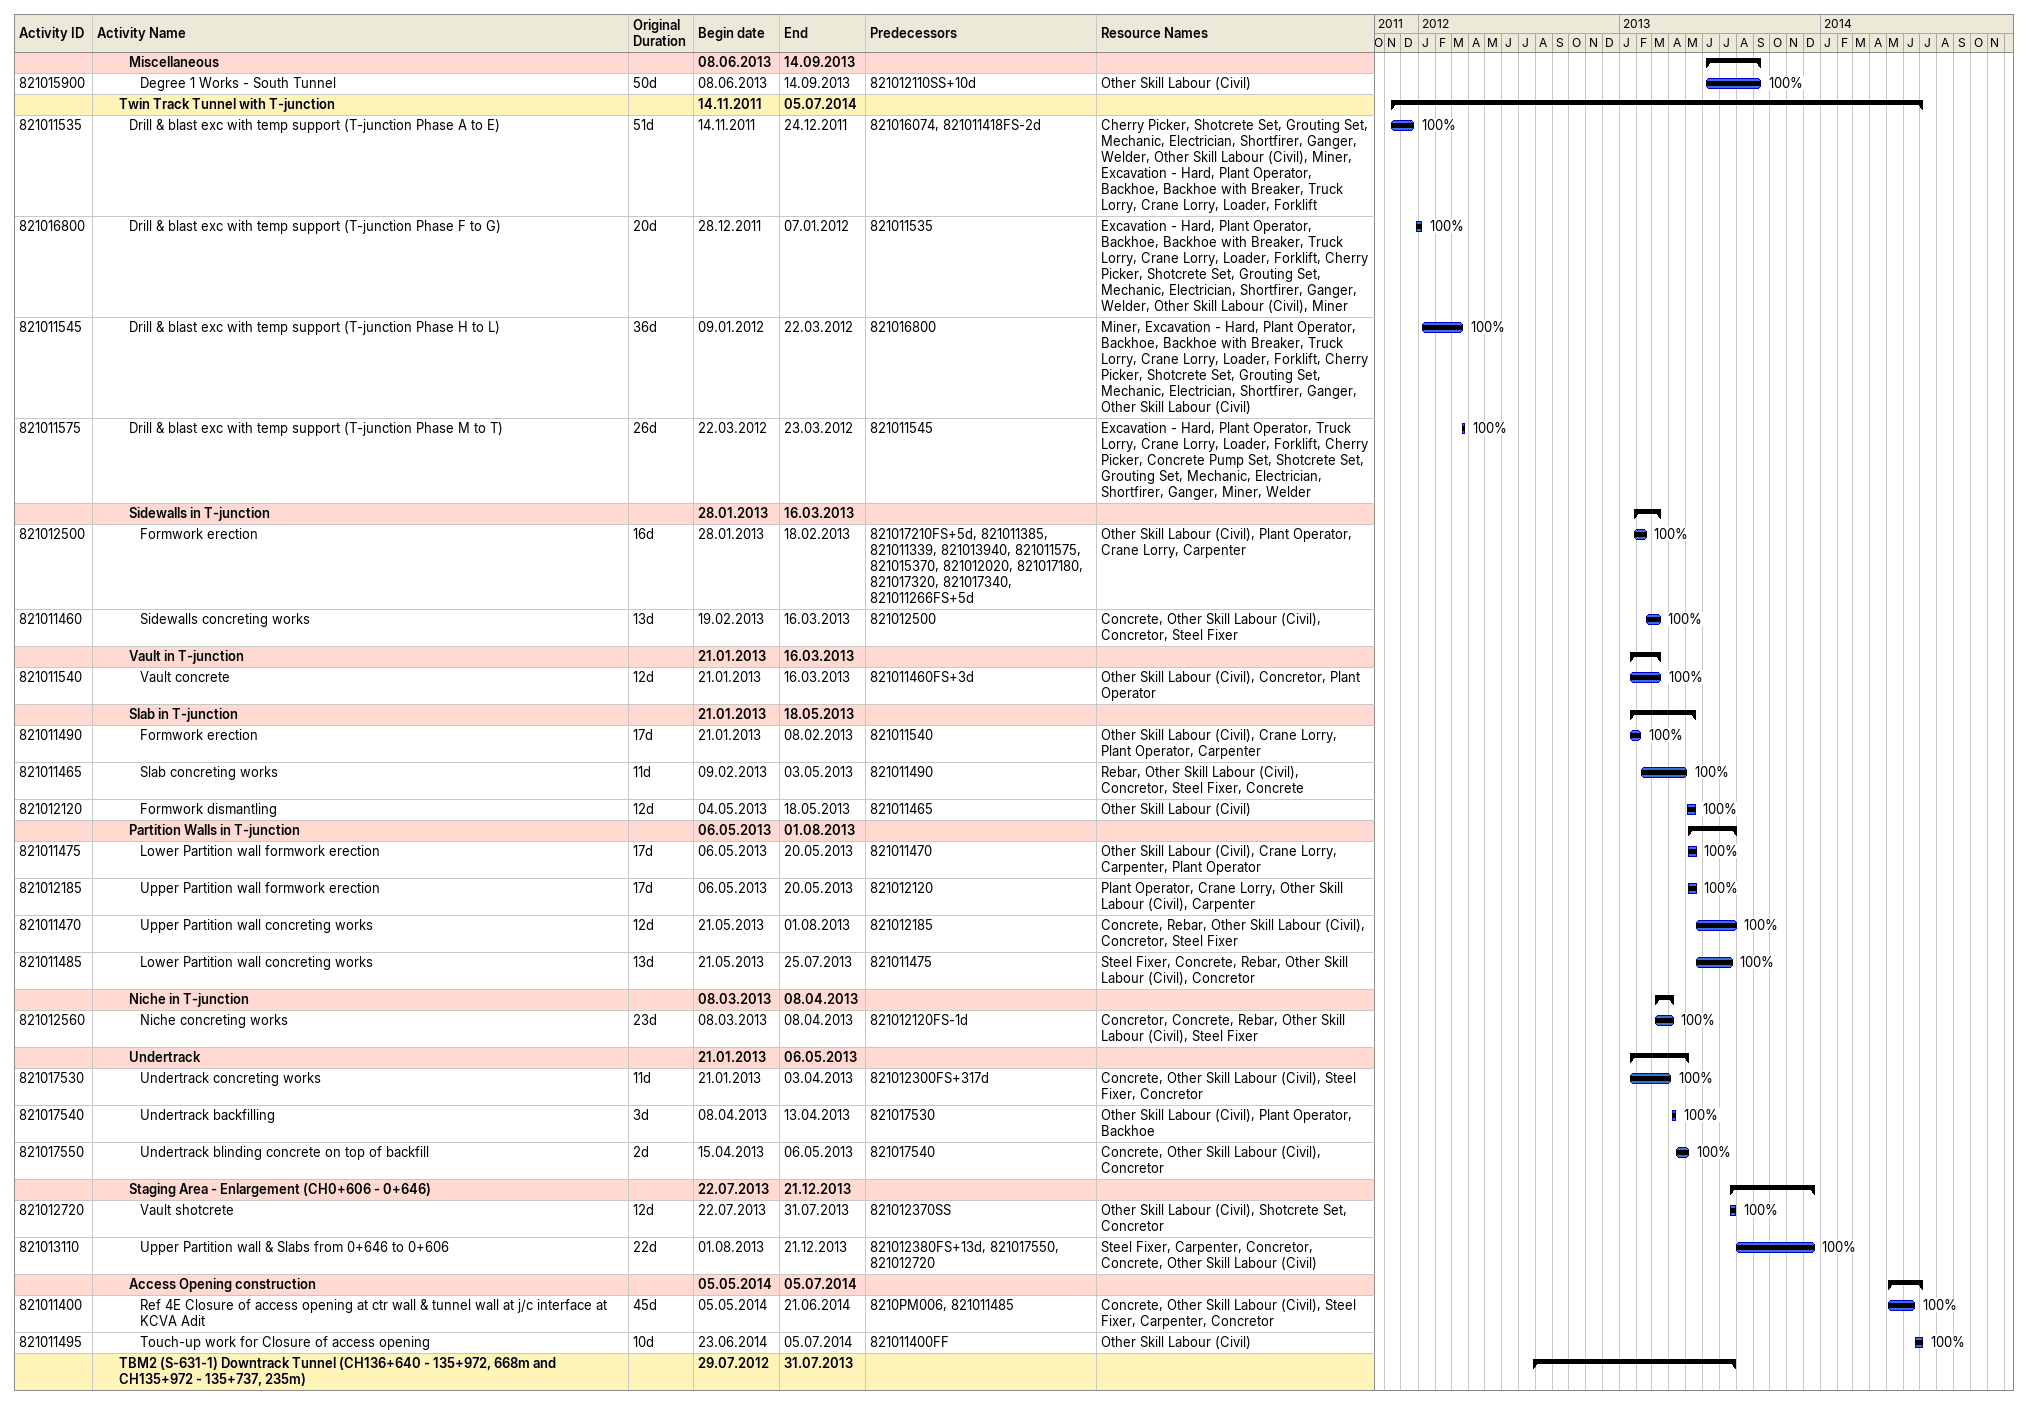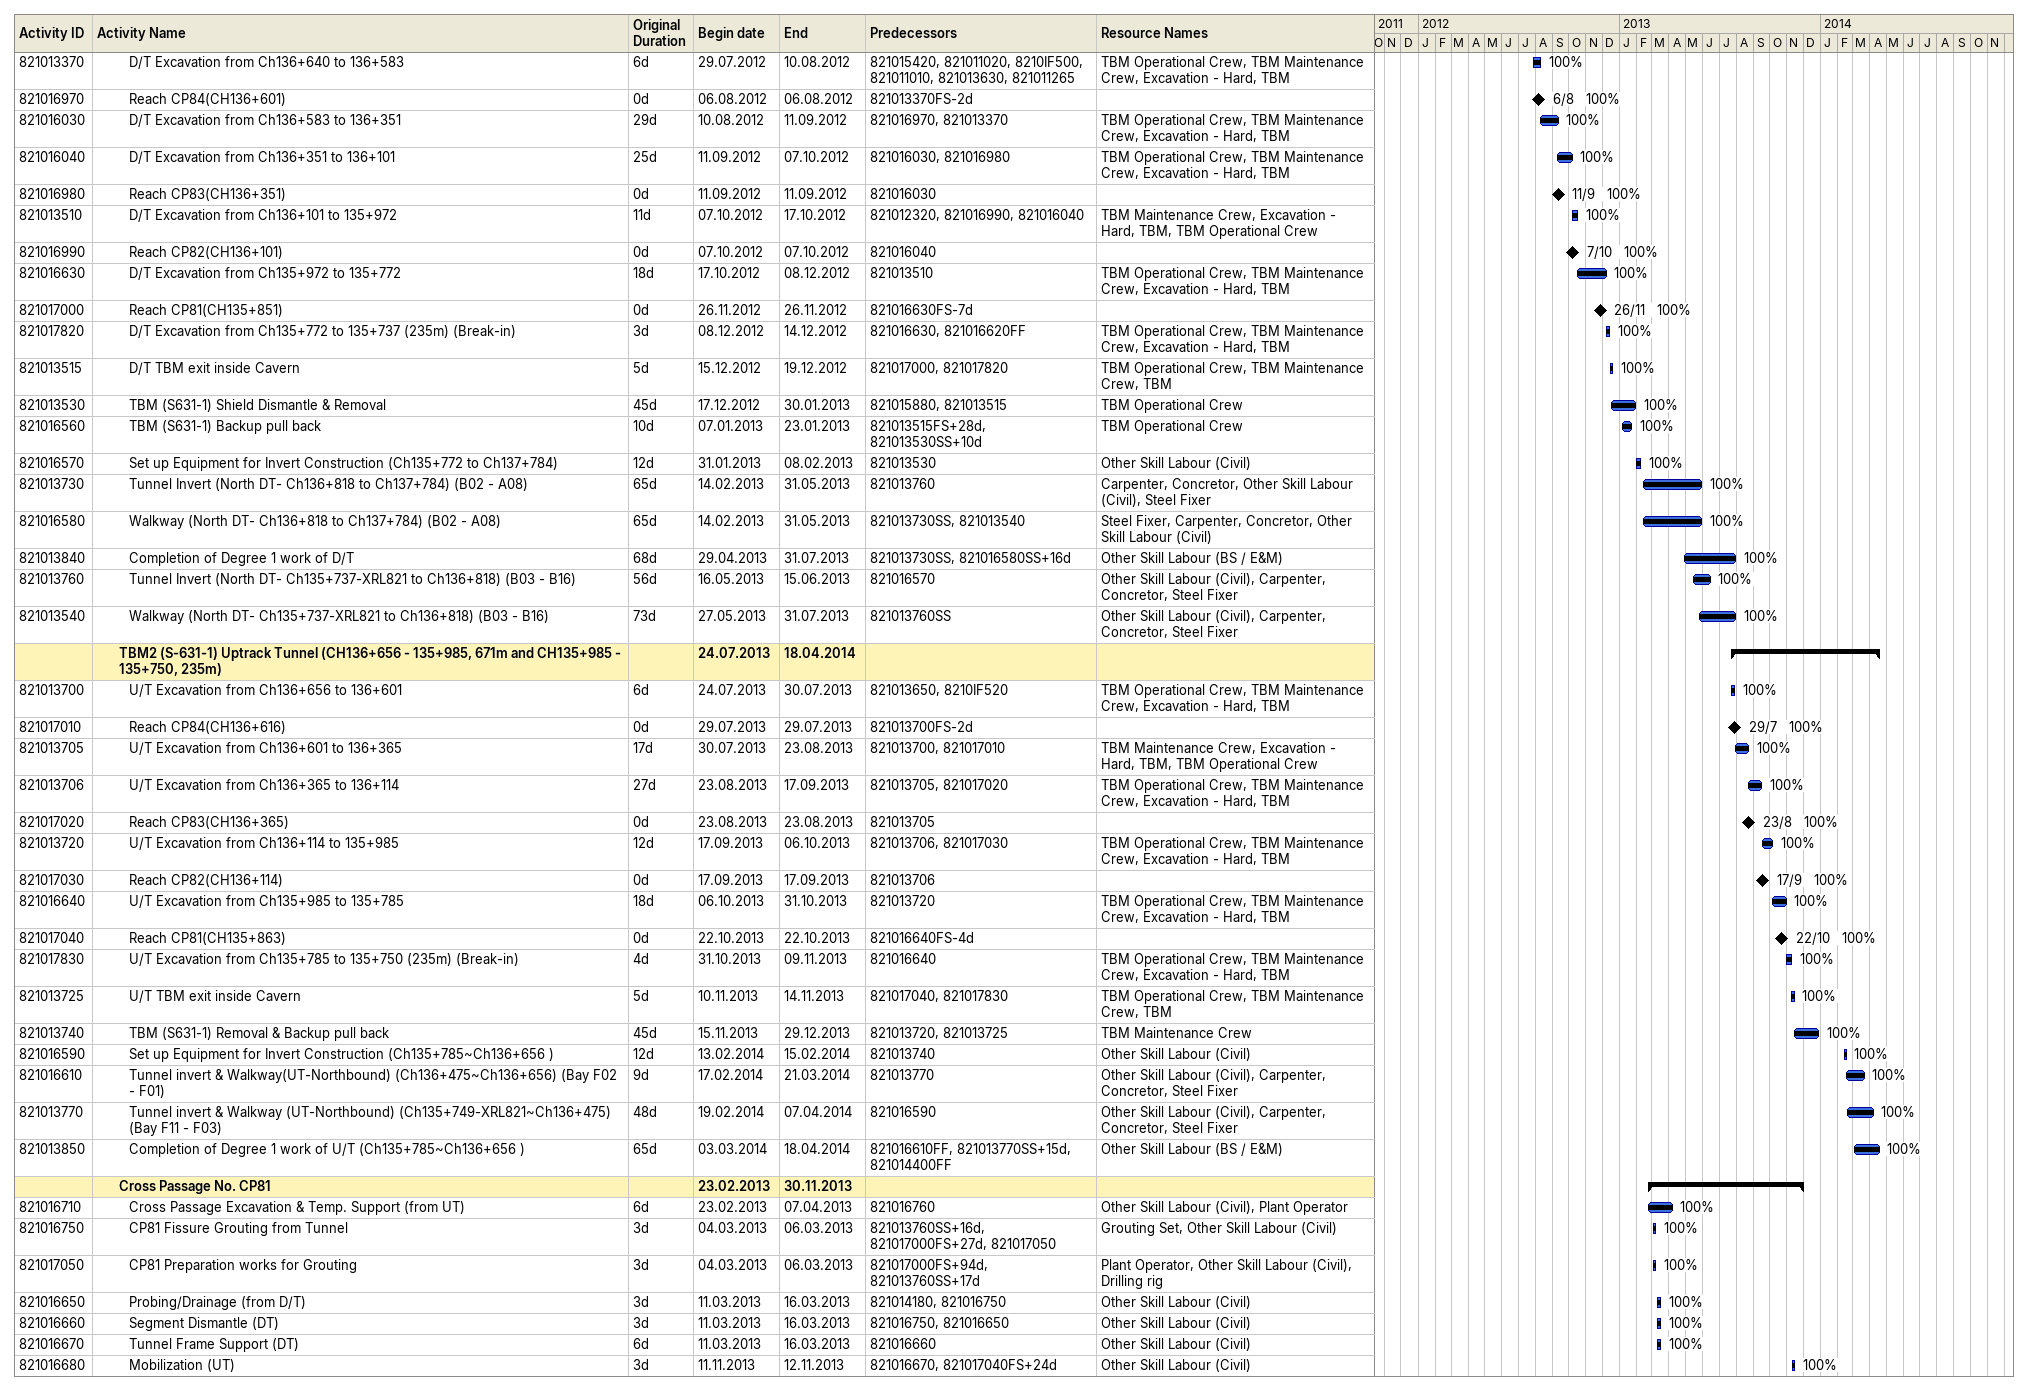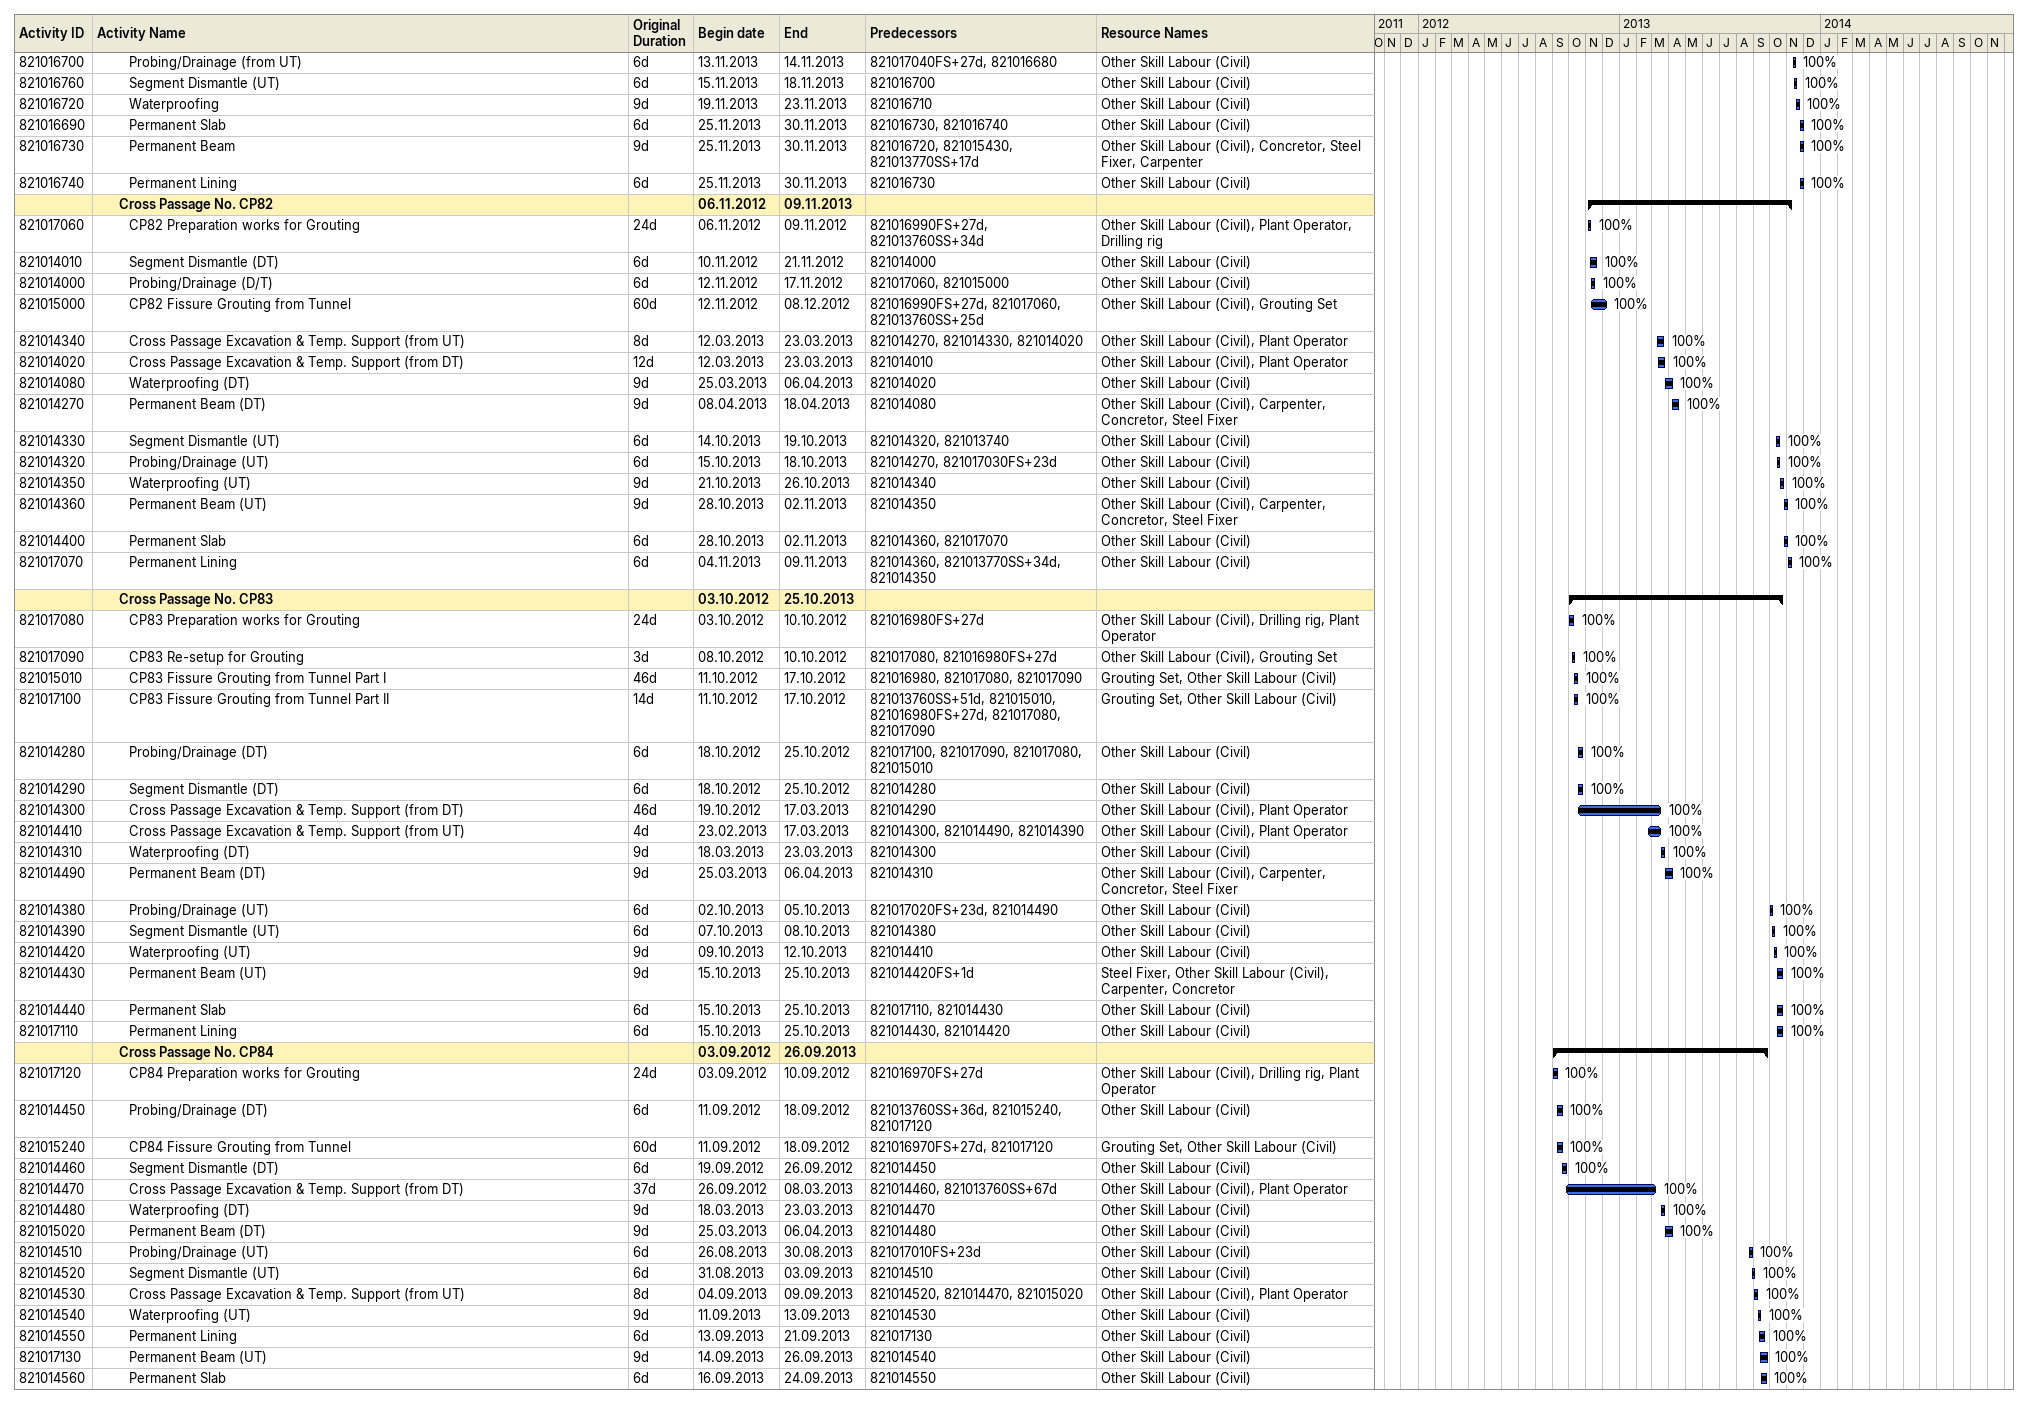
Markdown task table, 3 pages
| ID | Level | Task | Original duration | Start | Finish | Predecessors | Resources | % complete |
|---|---|---|---|---|---|---|---|---|
|  | 4 | **Miscellaneous** |  | 2013-06-08 | 2013-09-14 |  |  |  |
| 821015900 | 5 | Degree 1 Works - South Tunnel | 50d | 2013-06-08 | 2013-09-14 | 821012110SS+10d | Other Skill Labour (Civil) | 100 |
|  | 3 | **Twin Track Tunnel with T-junction** |  | 2011-11-14 | 2014-07-05 |  |  |  |
| 821011535 | 4 | Drill & blast exc with temp support (T-junction Phase A to E) | 51d | 2011-11-14 | 2011-12-24 | 821016074, 821011418FS-2d | Cherry Picker, Shotcrete Set, Grouting Set, Mechanic, Electrician, Shortfirer, Ganger, Welder, Other Skill Labour (Civil), Miner, Excavation - Hard, Plant Operator, Backhoe, Backhoe with Breaker, Truck Lorry, Crane Lorry, Loader, Forklift | 100 |
| 821016800 | 4 | Drill & blast exc with temp support (T-junction Phase F to G) | 20d | 2011-12-28 | 2012-01-07 | 821011535 | Excavation - Hard, Plant Operator, Backhoe, Backhoe with Breaker, Truck Lorry, Crane Lorry, Loader, Forklift, Cherry Picker, Shotcrete Set, Grouting Set, Mechanic, Electrician, Shortfirer, Ganger, Welder, Other Skill Labour (Civil), Miner | 100 |
| 821011545 | 4 | Drill & blast exc with temp support (T-junction Phase H to L) | 36d | 2012-01-09 | 2012-03-22 | 821016800 | Miner, Excavation - Hard, Plant Operator, Backhoe, Backhoe with Breaker, Truck Lorry, Crane Lorry, Loader, Forklift, Cherry Picker, Shotcrete Set, Grouting Set, Mechanic, Electrician, Shortfirer, Ganger, Other Skill Labour (Civil) | 100 |
| 821011575 | 4 | Drill & blast exc with temp support (T-junction Phase M to T) | 26d | 2012-03-22 | 2012-03-23 | 821011545 | Excavation - Hard, Plant Operator, Truck Lorry, Crane Lorry, Loader, Forklift, Cherry Picker, Concrete Pump Set, Shotcrete Set, Grouting Set, Mechanic, Electrician, Shortfirer, Ganger, Miner, Welder | 100 |
|  | 4 | **Sidewalls in T-junction** |  | 2013-01-28 | 2013-03-16 |  |  |  |
| 821012500 | 5 | Formwork erection | 16d | 2013-01-28 | 2013-02-18 | 821017210FS+5d, 821011385, 821011339, 821013940, 821011575, 821015370, 821012020, 821017180, 821017320, 821017340, 821011266FS+5d | Other Skill Labour (Civil), Plant Operator, Crane Lorry, Carpenter | 100 |
| 821011460 | 5 | Sidewalls concreting works | 13d | 2013-02-19 | 2013-03-16 | 821012500 | Concrete, Other Skill Labour (Civil), Concretor, Steel Fixer | 100 |
|  | 4 | **Vault in T-junction** |  | 2013-01-21 | 2013-03-16 |  |  |  |
| 821011540 | 5 | Vault concrete | 12d | 2013-01-21 | 2013-03-16 | 821011460FS+3d | Other Skill Labour (Civil), Concretor, Plant Operator | 100 |
|  | 4 | **Slab in T-junction** |  | 2013-01-21 | 2013-05-18 |  |  |  |
| 821011490 | 5 | Formwork erection | 17d | 2013-01-21 | 2013-02-08 | 821011540 | Other Skill Labour (Civil), Crane Lorry, Plant Operator, Carpenter | 100 |
| 821011465 | 5 | Slab concreting works | 11d | 2013-02-09 | 2013-05-03 | 821011490 | Rebar, Other Skill Labour (Civil), Concretor, Steel Fixer, Concrete | 100 |
| 821012120 | 5 | Formwork dismantling | 12d | 2013-05-04 | 2013-05-18 | 821011465 | Other Skill Labour (Civil) | 100 |
|  | 4 | **Partition Walls in T-junction** |  | 2013-05-06 | 2013-08-01 |  |  |  |
| 821011475 | 5 | Lower Partition wall formwork erection | 17d | 2013-05-06 | 2013-05-20 | 821011470 | Other Skill Labour (Civil), Crane Lorry, Carpenter, Plant Operator | 100 |
| 821012185 | 5 | Upper Partition wall formwork erection | 17d | 2013-05-06 | 2013-05-20 | 821012120 | Plant Operator, Crane Lorry, Other Skill Labour (Civil), Carpenter | 100 |
| 821011470 | 5 | Upper Partition wall concreting works | 12d | 2013-05-21 | 2013-08-01 | 821012185 | Concrete, Rebar, Other Skill Labour (Civil), Concretor, Steel Fixer | 100 |
| 821011485 | 5 | Lower Partition wall concreting works | 13d | 2013-05-21 | 2013-07-25 | 821011475 | Steel Fixer, Concrete, Rebar, Other Skill Labour (Civil), Concretor | 100 |
|  | 4 | **Niche in T-junction** |  | 2013-03-08 | 2013-04-08 |  |  |  |
| 821012560 | 5 | Niche concreting works | 23d | 2013-03-08 | 2013-04-08 | 821012120FS-1d | Concretor, Concrete, Rebar, Other Skill Labour (Civil), Steel Fixer | 100 |
|  | 4 | **Undertrack** |  | 2013-01-21 | 2013-05-06 |  |  |  |
| 821017530 | 5 | Undertrack concreting works | 11d | 2013-01-21 | 2013-04-03 | 821012300FS+317d | Concrete, Other Skill Labour (Civil), Steel Fixer, Concretor | 100 |
| 821017540 | 5 | Undertrack backfilling | 3d | 2013-04-08 | 2013-04-13 | 821017530 | Other Skill Labour (Civil), Plant Operator, Backhoe | 100 |
| 821017550 | 5 | Undertrack blinding concrete on top of backfill | 2d | 2013-04-15 | 2013-05-06 | 821017540 | Concrete, Other Skill Labour (Civil), Concretor | 100 |
|  | 4 | **Staging Area - Enlargement (CH0+606 - 0+646)** |  | 2013-07-22 | 2013-12-21 |  |  |  |
| 821012720 | 5 | Vault shotcrete | 12d | 2013-07-22 | 2013-07-31 | 821012370SS | Other Skill Labour (Civil), Shotcrete Set, Concretor | 100 |
| 821013110 | 5 | Upper Partition wall & Slabs from 0+646 to 0+606 | 22d | 2013-08-01 | 2013-12-21 | 821012380FS+13d, 821017550, 821012720 | Steel Fixer, Carpenter, Concretor, Concrete, Other Skill Labour (Civil) | 100 |
|  | 4 | **Access Opening construction** |  | 2014-05-05 | 2014-07-05 |  |  |  |
| 821011400 | 5 | Ref 4E Closure of access opening at ctr wall & tunnel wall at j/c interface at KCVA Adit | 45d | 2014-05-05 | 2014-06-21 | 8210PM006, 821011485 | Concrete, Other Skill Labour (Civil), Steel Fixer, Carpenter, Concretor | 100 |
| 821011495 | 5 | Touch-up work for Closure of access opening | 10d | 2014-06-23 | 2014-07-05 | 821011400FF | Other Skill Labour (Civil) | 100 |
|  | 3 | **TBM2 (S-631-1) Downtrack Tunnel (CH136+640 - 135+972, 668m and CH135+972 - 135+737, 235m)** |  | 2012-07-29 | 2013-07-31 |  |  |  |
| 821013370 | 4 | D/T Excavation from Ch136+640 to 136+583 | 6d | 2012-07-29 | 2012-08-10 | 821015420, 821011020, 8210IF500, 821011010, 821013630, 821011265 | TBM Operational Crew, TBM Maintenance Crew, Excavation - Hard, TBM | 100 |
| 821016970 | 4 | Reach CP84(CH136+601) | 0d | 2012-08-06 | 2012-08-06 | 821013370FS-2d |  | 100 |
| 821016030 | 4 | D/T Excavation from Ch136+583 to 136+351 | 29d | 2012-08-10 | 2012-09-11 | 821016970, 821013370 | TBM Operational Crew, TBM Maintenance Crew, Excavation - Hard, TBM | 100 |
| 821016040 | 4 | D/T Excavation from Ch136+351 to 136+101 | 25d | 2012-09-11 | 2012-10-07 | 821016030, 821016980 | TBM Operational Crew, TBM Maintenance Crew, Excavation - Hard, TBM | 100 |
| 821016980 | 4 | Reach CP83(CH136+351) | 0d | 2012-09-11 | 2012-09-11 | 821016030 |  | 100 |
| 821013510 | 4 | D/T Excavation from Ch136+101 to 135+972 | 11d | 2012-10-07 | 2012-10-17 | 821012320, 821016990, 821016040 | TBM Maintenance Crew, Excavation - Hard, TBM, TBM Operational Crew | 100 |
| 821016990 | 4 | Reach CP82(CH136+101) | 0d | 2012-10-07 | 2012-10-07 | 821016040 |  | 100 |
| 821016630 | 4 | D/T Excavation from Ch135+972 to 135+772 | 18d | 2012-10-17 | 2012-12-08 | 821013510 | TBM Operational Crew, TBM Maintenance Crew, Excavation - Hard, TBM | 100 |
| 821017000 | 4 | Reach CP81(CH135+851) | 0d | 2012-11-26 | 2012-11-26 | 821016630FS-7d |  | 100 |
| 821017820 | 4 | D/T Excavation from Ch135+772 to 135+737 (235m) (Break-in) | 3d | 2012-12-08 | 2012-12-14 | 821016630, 821016620FF | TBM Operational Crew, TBM Maintenance Crew, Excavation - Hard, TBM | 100 |
| 821013515 | 4 | D/T TBM exit inside Cavern | 5d | 2012-12-15 | 2012-12-19 | 821017000, 821017820 | TBM Operational Crew, TBM Maintenance Crew, TBM | 100 |
| 821013530 | 4 | TBM (S631-1) Shield Dismantle & Removal | 45d | 2012-12-17 | 2013-01-30 | 821015880, 821013515 | TBM Operational Crew | 100 |
| 821016560 | 4 | TBM (S631-1) Backup pull back | 10d | 2013-01-07 | 2013-01-23 | 821013515FS+28d, 821013530SS+10d | TBM Operational Crew | 100 |
| 821016570 | 4 | Set up Equipment for Invert Construction (Ch135+772 to Ch137+784) | 12d | 2013-01-31 | 2013-02-08 | 821013530 | Other Skill Labour (Civil) | 100 |
| 821013730 | 4 | Tunnel Invert (North DT- Ch136+818 to Ch137+784) (B02 - A08) | 65d | 2013-02-14 | 2013-05-31 | 821013760 | Carpenter, Concretor, Other Skill Labour (Civil), Steel Fixer | 100 |
| 821016580 | 4 | Walkway (North DT- Ch136+818 to Ch137+784) (B02 - A08) | 65d | 2013-02-14 | 2013-05-31 | 821013730SS, 821013540 | Steel Fixer, Carpenter, Concretor, Other Skill Labour (Civil) | 100 |
| 821013840 | 4 | Completion of Degree 1 work of D/T | 68d | 2013-04-29 | 2013-07-31 | 821013730SS, 821016580SS+16d | Other Skill Labour (BS / E&M) | 100 |
| 821013760 | 4 | Tunnel Invert (North DT- Ch135+737-XRL821 to Ch136+818) (B03 - B16) | 56d | 2013-05-16 | 2013-06-15 | 821016570 | Other Skill Labour (Civil), Carpenter, Concretor, Steel Fixer | 100 |
| 821013540 | 4 | Walkway (North DT- Ch135+737-XRL821 to Ch136+818) (B03 - B16) | 73d | 2013-05-27 | 2013-07-31 | 821013760SS | Other Skill Labour (Civil), Carpenter, Concretor, Steel Fixer | 100 |
|  | 3 | **TBM2 (S-631-1) Uptrack Tunnel (CH136+656 - 135+985, 671m and CH135+985 - 135+750, 235m)** |  | 2013-07-24 | 2014-04-18 |  |  |  |
| 821013700 | 4 | U/T Excavation from Ch136+656 to 136+601 | 6d | 2013-07-24 | 2013-07-30 | 821013650, 8210IF520 | TBM Operational Crew, TBM Maintenance Crew, Excavation - Hard, TBM | 100 |
| 821017010 | 4 | Reach CP84(CH136+616) | 0d | 2013-07-29 | 2013-07-29 | 821013700FS-2d |  | 100 |
| 821013705 | 4 | U/T Excavation from Ch136+601 to 136+365 | 17d | 2013-07-30 | 2013-08-23 | 821013700, 821017010 | TBM Maintenance Crew, Excavation - Hard, TBM, TBM Operational Crew | 100 |
| 821013706 | 4 | U/T Excavation from Ch136+365 to 136+114 | 27d | 2013-08-23 | 2013-09-17 | 821013705, 821017020 | TBM Operational Crew, TBM Maintenance Crew, Excavation - Hard, TBM | 100 |
| 821017020 | 4 | Reach CP83(CH136+365) | 0d | 2013-08-23 | 2013-08-23 | 821013705 |  | 100 |
| 821013720 | 4 | U/T Excavation from Ch136+114 to 135+985 | 12d | 2013-09-17 | 2013-10-06 | 821013706, 821017030 | TBM Operational Crew, TBM Maintenance Crew, Excavation - Hard, TBM | 100 |
| 821017030 | 4 | Reach CP82(CH136+114) | 0d | 2013-09-17 | 2013-09-17 | 821013706 |  | 100 |
| 821016640 | 4 | U/T Excavation from Ch135+985 to 135+785 | 18d | 2013-10-06 | 2013-10-31 | 821013720 | TBM Operational Crew, TBM Maintenance Crew, Excavation - Hard, TBM | 100 |
| 821017040 | 4 | Reach CP81(CH135+863) | 0d | 2013-10-22 | 2013-10-22 | 821016640FS-4d |  | 100 |
| 821017830 | 4 | U/T Excavation from Ch135+785 to 135+750 (235m) (Break-in) | 4d | 2013-10-31 | 2013-11-09 | 821016640 | TBM Operational Crew, TBM Maintenance Crew, Excavation - Hard, TBM | 100 |
| 821013725 | 4 | U/T TBM exit inside Cavern | 5d | 2013-11-10 | 2013-11-14 | 821017040, 821017830 | TBM Operational Crew, TBM Maintenance Crew, TBM | 100 |
| 821013740 | 4 | TBM (S631-1) Removal & Backup pull back | 45d | 2013-11-15 | 2013-12-29 | 821013720, 821013725 | TBM Maintenance Crew | 100 |
| 821016590 | 4 | Set up Equipment for Invert Construction (Ch135+785~Ch136+656 ) | 12d | 2014-02-13 | 2014-02-15 | 821013740 | Other Skill Labour (Civil) | 100 |
| 821016610 | 4 | Tunnel invert & Walkway(UT-Northbound) (Ch136+475~Ch136+656) (Bay F02 - F01) | 9d | 2014-02-17 | 2014-03-21 | 821013770 | Other Skill Labour (Civil), Carpenter, Concretor, Steel Fixer | 100 |
| 821013770 | 4 | Tunnel invert & Walkway (UT-Northbound) (Ch135+749-XRL821~Ch136+475) (Bay F11 - F03) | 48d | 2014-02-19 | 2014-04-07 | 821016590 | Other Skill Labour (Civil), Carpenter, Concretor, Steel Fixer | 100 |
| 821013850 | 4 | Completion of Degree 1 work of U/T (Ch135+785~Ch136+656 ) | 65d | 2014-03-03 | 2014-04-18 | 821016610FF, 821013770SS+15d, 821014400FF | Other Skill Labour (BS / E&M) | 100 |
|  | 3 | **Cross Passage No. CP81** |  | 2013-02-23 | 2013-11-30 |  |  |  |
| 821016710 | 4 | Cross Passage Excavation & Temp. Support (from UT) | 6d | 2013-02-23 | 2013-04-07 | 821016760 | Other Skill Labour (Civil), Plant Operator | 100 |
| 821016750 | 4 | CP81 Fissure Grouting from Tunnel | 3d | 2013-03-04 | 2013-03-06 | 821013760SS+16d, 821017000FS+27d, 821017050 | Grouting Set, Other Skill Labour (Civil) | 100 |
| 821017050 | 4 | CP81 Preparation works for Grouting | 3d | 2013-03-04 | 2013-03-06 | 821017000FS+94d, 821013760SS+17d | Plant Operator, Other Skill Labour (Civil), Drilling rig | 100 |
| 821016650 | 4 | Probing/Drainage (from D/T) | 3d | 2013-03-11 | 2013-03-16 | 821014180, 821016750 | Other Skill Labour (Civil) | 100 |
| 821016660 | 4 | Segment Dismantle (DT) | 3d | 2013-03-11 | 2013-03-16 | 821016750, 821016650 | Other Skill Labour (Civil) | 100 |
| 821016670 | 4 | Tunnel Frame Support (DT) | 6d | 2013-03-11 | 2013-03-16 | 821016660 | Other Skill Labour (Civil) | 100 |
| 821016680 | 4 | Mobilization (UT) | 3d | 2013-11-11 | 2013-11-12 | 821016670, 821017040FS+24d | Other Skill Labour (Civil) | 100 |
| 821016700 | 4 | Probing/Drainage (from UT) | 6d | 2013-11-13 | 2013-11-14 | 821017040FS+27d, 821016680 | Other Skill Labour (Civil) | 100 |
| 821016760 | 4 | Segment Dismantle (UT) | 6d | 2013-11-15 | 2013-11-18 | 821016700 | Other Skill Labour (Civil) | 100 |
| 821016720 | 4 | Waterproofing | 9d | 2013-11-19 | 2013-11-23 | 821016710 | Other Skill Labour (Civil) | 100 |
| 821016690 | 4 | Permanent Slab | 6d | 2013-11-25 | 2013-11-30 | 821016730, 821016740 | Other Skill Labour (Civil) | 100 |
| 821016730 | 4 | Permanent Beam | 9d | 2013-11-25 | 2013-11-30 | 821016720, 821015430, 821013770SS+17d | Other Skill Labour (Civil), Concretor, Steel Fixer, Carpenter | 100 |
| 821016740 | 4 | Permanent Lining | 6d | 2013-11-25 | 2013-11-30 | 821016730 | Other Skill Labour (Civil) | 100 |
|  | 3 | **Cross Passage No. CP82** |  | 2012-11-06 | 2013-11-09 |  |  |  |
| 821017060 | 4 | CP82 Preparation works for Grouting | 24d | 2012-11-06 | 2012-11-09 | 821016990FS+27d, 821013760SS+34d | Other Skill Labour (Civil), Plant Operator, Drilling rig | 100 |
| 821014010 | 4 | Segment Dismantle (DT) | 6d | 2012-11-10 | 2012-11-21 | 821014000 | Other Skill Labour (Civil) | 100 |
| 821014000 | 4 | Probing/Drainage (D/T) | 6d | 2012-11-12 | 2012-11-17 | 821017060, 821015000 | Other Skill Labour (Civil) | 100 |
| 821015000 | 4 | CP82 Fissure Grouting from Tunnel | 60d | 2012-11-12 | 2012-12-08 | 821016990FS+27d, 821017060, 821013760SS+25d | Other Skill Labour (Civil), Grouting Set | 100 |
| 821014340 | 4 | Cross Passage Excavation & Temp. Support (from UT) | 8d | 2013-03-12 | 2013-03-23 | 821014270, 821014330, 821014020 | Other Skill Labour (Civil), Plant Operator | 100 |
| 821014020 | 4 | Cross Passage Excavation & Temp. Support (from DT) | 12d | 2013-03-12 | 2013-03-23 | 821014010 | Other Skill Labour (Civil), Plant Operator | 100 |
| 821014080 | 4 | Waterproofing (DT) | 9d | 2013-03-25 | 2013-04-06 | 821014020 | Other Skill Labour (Civil) | 100 |
| 821014270 | 4 | Permanent Beam (DT) | 9d | 2013-04-08 | 2013-04-18 | 821014080 | Other Skill Labour (Civil), Carpenter, Concretor, Steel Fixer | 100 |
| 821014330 | 4 | Segment Dismantle (UT) | 6d | 2013-10-14 | 2013-10-19 | 821014320, 821013740 | Other Skill Labour (Civil) | 100 |
| 821014320 | 4 | Probing/Drainage (UT) | 6d | 2013-10-15 | 2013-10-18 | 821014270, 821017030FS+23d | Other Skill Labour (Civil) | 100 |
| 821014350 | 4 | Waterproofing (UT) | 9d | 2013-10-21 | 2013-10-26 | 821014340 | Other Skill Labour (Civil) | 100 |
| 821014360 | 4 | Permanent Beam (UT) | 9d | 2013-10-28 | 2013-11-02 | 821014350 | Other Skill Labour (Civil), Carpenter, Concretor, Steel Fixer | 100 |
| 821014400 | 4 | Permanent Slab | 6d | 2013-10-28 | 2013-11-02 | 821014360, 821017070 | Other Skill Labour (Civil) | 100 |
| 821017070 | 4 | Permanent Lining | 6d | 2013-11-04 | 2013-11-09 | 821014360, 821013770SS+34d, 821014350 | Other Skill Labour (Civil) | 100 |
|  | 3 | **Cross Passage No. CP83** |  | 2012-10-03 | 2013-10-25 |  |  |  |
| 821017080 | 4 | CP83 Preparation works for Grouting | 24d | 2012-10-03 | 2012-10-10 | 821016980FS+27d | Other Skill Labour (Civil), Drilling rig, Plant Operator | 100 |
| 821017090 | 4 | CP83 Re-setup for Grouting | 3d | 2012-10-08 | 2012-10-10 | 821017080, 821016980FS+27d | Other Skill Labour (Civil), Grouting Set | 100 |
| 821015010 | 4 | CP83 Fissure Grouting from Tunnel Part I | 46d | 2012-10-11 | 2012-10-17 | 821016980, 821017080, 821017090 | Grouting Set, Other Skill Labour (Civil) | 100 |
| 821017100 | 4 | CP83 Fissure Grouting from Tunnel Part II | 14d | 2012-10-11 | 2012-10-17 | 821013760SS+51d, 821015010, 821016980FS+27d, 821017080, 821017090 | Grouting Set, Other Skill Labour (Civil) | 100 |
| 821014280 | 4 | Probing/Drainage (DT) | 6d | 2012-10-18 | 2012-10-25 | 821017100, 821017090, 821017080, 821015010 | Other Skill Labour (Civil) | 100 |
| 821014290 | 4 | Segment Dismantle (DT) | 6d | 2012-10-18 | 2012-10-25 | 821014280 | Other Skill Labour (Civil) | 100 |
| 821014300 | 4 | Cross Passage Excavation & Temp. Support (from DT) | 46d | 2012-10-19 | 2013-03-17 | 821014290 | Other Skill Labour (Civil), Plant Operator | 100 |
| 821014410 | 4 | Cross Passage Excavation & Temp. Support (from UT) | 4d | 2013-02-23 | 2013-03-17 | 821014300, 821014490, 821014390 | Other Skill Labour (Civil), Plant Operator | 100 |
| 821014310 | 4 | Waterproofing (DT) | 9d | 2013-03-18 | 2013-03-23 | 821014300 | Other Skill Labour (Civil) | 100 |
| 821014490 | 4 | Permanent Beam (DT) | 9d | 2013-03-25 | 2013-04-06 | 821014310 | Other Skill Labour (Civil), Carpenter, Concretor, Steel Fixer | 100 |
| 821014380 | 4 | Probing/Drainage (UT) | 6d | 2013-10-02 | 2013-10-05 | 821017020FS+23d, 821014490 | Other Skill Labour (Civil) | 100 |
| 821014390 | 4 | Segment Dismantle (UT) | 6d | 2013-10-07 | 2013-10-08 | 821014380 | Other Skill Labour (Civil) | 100 |
| 821014420 | 4 | Waterproofing (UT) | 9d | 2013-10-09 | 2013-10-12 | 821014410 | Other Skill Labour (Civil) | 100 |
| 821014430 | 4 | Permanent Beam (UT) | 9d | 2013-10-15 | 2013-10-25 | 821014420FS+1d | Steel Fixer, Other Skill Labour (Civil), Carpenter, Concretor | 100 |
| 821014440 | 4 | Permanent Slab | 6d | 2013-10-15 | 2013-10-25 | 821017110, 821014430 | Other Skill Labour (Civil) | 100 |
| 821017110 | 4 | Permanent Lining | 6d | 2013-10-15 | 2013-10-25 | 821014430, 821014420 | Other Skill Labour (Civil) | 100 |
|  | 3 | **Cross Passage No. CP84** |  | 2012-09-03 | 2013-09-26 |  |  |  |
| 821017120 | 4 | CP84 Preparation works for Grouting | 24d | 2012-09-03 | 2012-09-10 | 821016970FS+27d | Other Skill Labour (Civil), Drilling rig, Plant Operator | 100 |
| 821014450 | 4 | Probing/Drainage (DT) | 6d | 2012-09-11 | 2012-09-18 | 821013760SS+36d, 821015240, 821017120 | Other Skill Labour (Civil) | 100 |
| 821015240 | 4 | CP84 Fissure Grouting from Tunnel | 60d | 2012-09-11 | 2012-09-18 | 821016970FS+27d, 821017120 | Grouting Set, Other Skill Labour (Civil) | 100 |
| 821014460 | 4 | Segment Dismantle (DT) | 6d | 2012-09-19 | 2012-09-26 | 821014450 | Other Skill Labour (Civil) | 100 |
| 821014470 | 4 | Cross Passage Excavation & Temp. Support (from DT) | 37d | 2012-09-26 | 2013-03-08 | 821014460, 821013760SS+67d | Other Skill Labour (Civil), Plant Operator | 100 |
| 821014480 | 4 | Waterproofing (DT) | 9d | 2013-03-18 | 2013-03-23 | 821014470 | Other Skill Labour (Civil) | 100 |
| 821015020 | 4 | Permanent Beam (DT) | 9d | 2013-03-25 | 2013-04-06 | 821014480 | Other Skill Labour (Civil) | 100 |
| 821014510 | 4 | Probing/Drainage (UT) | 6d | 2013-08-26 | 2013-08-30 | 821017010FS+23d | Other Skill Labour (Civil) | 100 |
| 821014520 | 4 | Segment Dismantle (UT) | 6d | 2013-08-31 | 2013-09-03 | 821014510 | Other Skill Labour (Civil) | 100 |
| 821014530 | 4 | Cross Passage Excavation & Temp. Support (from UT) | 8d | 2013-09-04 | 2013-09-09 | 821014520, 821014470, 821015020 | Other Skill Labour (Civil), Plant Operator | 100 |
| 821014540 | 4 | Waterproofing (UT) | 9d | 2013-09-11 | 2013-09-13 | 821014530 | Other Skill Labour (Civil) | 100 |
| 821014550 | 4 | Permanent Lining | 6d | 2013-09-13 | 2013-09-21 | 821017130 | Other Skill Labour (Civil) | 100 |
| 821017130 | 4 | Permanent Beam (UT) | 9d | 2013-09-14 | 2013-09-26 | 821014540 | Other Skill Labour (Civil) | 100 |
| 821014560 | 4 | Permanent Slab | 6d | 2013-09-16 | 2013-09-24 | 821014550 | Other Skill Labour (Civil) | 100 |
